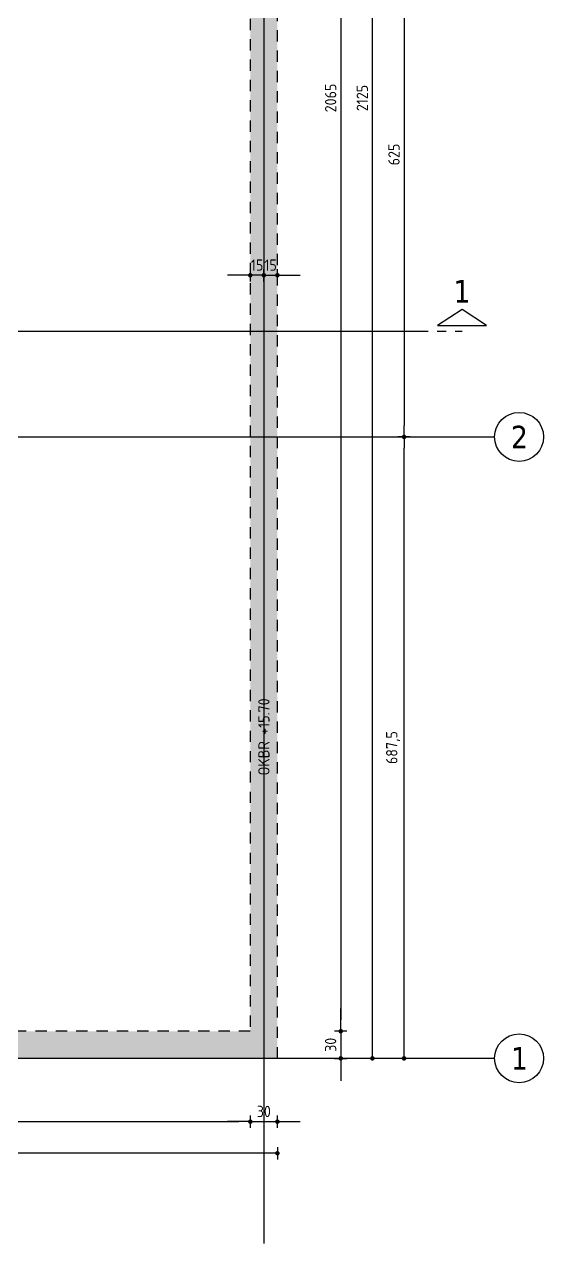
# Model space of a CAD drawing. Extents: x 22 to 185, y 12 to 71.
# Drawn here: x 59.7 to 65.44, y 36.79 to 50.28 of the extents above; entities that cross this region are included whole.
import ezdxf
from ezdxf.enums import TextEntityAlignment as Align

# ---------------------------------------------------------------- set-up
doc = ezdxf.new("R2010")
doc.units = 0
doc.header["$LTSCALE"] = 0.5
doc.header["$MEASUREMENT"] = 0
doc.header["$PDSIZE"] = 0.15
for name, pattern in [('AUSGEZOGEN', [1000.01, 1000, 0.01]), ('STRICHPUNKT2', [0.55, 0.25, -0.125, 0.05, -0.125]), ('VERDECKT', [0.375, 0.25, -0.125])]:
    doc.linetypes.add(name, pattern=pattern)
doc.layers.get('0').update_dxf_attribs({"linetype": 'CONTINUOUS'})
doc.layers.get('Defpoints').update_dxf_attribs({"linetype": 'CONTINUOUS'})
for name, color, linetype in [('ACHSEN', 7, 'CONTINUOUS'), ('grau_hell', 7, 'CONTINUOUS'), ('MASSE', 7, 'CONTINUOUS'), ('SCHNITTE', 7, 'CONTINUOUS'), ('SFP_Achsen', 7, 'CONTINUOUS'), ('TEXT', 7, 'CONTINUOUS'), ('VERDECKT', 7, 'CONTINUOUS')]:
    doc.layers.add(name, color=color, linetype=linetype)
doc.layers.add('NOPLOT', color=7, linetype='CONTINUOUS', plot=False)
doc.styles.add('HELV', font='tahoma.ttf')
doc.styles.add('TXT', font='isocp.shx')
doc.dimstyles.new('DOT_I', dxfattribs={"dimscale": 0.5, "dimtxt": 0.25, "dimasz": 0.25, "dimexe": 0.1, "dimexo": 0.3, "dimgap": 0.1, "dimtad": 1, "dimdec": 3, "dimzin": 3, "dimtxsty": 'TXT', "dimblk": 'DOT', "dimblk1": 'DOT', "dimblk2": 'DOT', "dimsah": 1, "dimcen": 0.1, "dimse1": 1, "dimse2": 1, "dimazin": 0, "dimtfac": 1, "dimtdec": 4, "dimtix": 1, "dimtmove": 2, "dimatfit": 3, "dimldrblk": 'DOT', "dimfxl": 0, "dimtvp": 1, "dimtolj": 1, "dimtzin": 0, "dimarcsym": 0})

# ---------------------------------------------------------------- blocks, each defined once
blk = doc.blocks.new('Brüstung DG')
at = {"color": 0, "linetype": 'ByBlock', "lineweight": -2}
blk.add_lwpolyline([(0.285, 20.285), (0.285, 20.285), (0.285, 20.285), (0.285, 20.95), (38.75, 20.95), (38.75, 0.3), (0.285, 0.3), (0.285, 3.925), (0.075, 3.925), (0.075, 0), (39.05, 0), (39.05, 21.25), (0.125, 21.25), (0.125, 20.285), (0.125, 20.285), (0.125, 20.285)], close=True, dxfattribs=at)
blk = doc.blocks.new('DOT')
at = {"layer": 'MASSE', "color": 7, "linetype": 'Continuous'}
for p, q in [((0, 0), (-1, 0)), ((0, 0.54), (0, -0.54))]:
    blk.add_line(p, q, dxfattribs=at)
at = {"layer": 'MASSE', "color": 7, "linetype": 'Continuous', "const_width": 0.2}
blk.add_lwpolyline([(-0.1, 0, 1), (0.1, 0, 1)], format="xyb", close=True, dxfattribs=at)
blk = doc.blocks.new('*D205')
at = {"layer": 'Defpoints', "color": 0, "linetype": 'AUSGEZOGEN', "transparency": 16777216}
for p in [(63.899, 51.968), (63.899, 45.718), (63.899, 45.718)]:
    blk.add_point(p, dxfattribs=at)
at = {"layer": 'MASSE', "color": 0, "linetype": 'AUSGEZOGEN', "lineweight": -2, "transparency": 16777216}
blk.add_line((63.899, 51.843), (63.899, 45.843), dxfattribs=at)
at = {"layer": 'MASSE', "color": 0, "linetype": 'AUSGEZOGEN', "lineweight": -2, "transparency": 16777216, "xscale": 0.125, "yscale": 0.125, "zscale": 0.125}
for p, rotation in [((63.899, 51.968), 90), ((63.899, 45.718), 270)]:
    blk.add_blockref('DOT', p, dxfattribs=dict(at, rotation=rotation))
at = {"layer": 'MASSE', "color": 0, "linetype": 'AUSGEZOGEN', "transparency": 16777216, "insert": (63.787, 48.843), "char_height": 0.125, "attachment_point": 5, "rotation": 90, "style": 'TXT'}
blk.add_mtext('\\A1;625', dxfattribs=at)
blk = doc.blocks.new('SCHN-1')
at = {"layer": 'SCHNITTE', "color": 5, "linetype": 'Continuous'}
blk.add_lwpolyline([(0.54, 0.125), (0, 0.485), (-0.54, 0.125)], close=True, dxfattribs=at)
at = {"layer": 'SCHNITTE', "color": 6, "linetype": 'Continuous', "style": 'HELV'}
blk.add_attdef('SCHN-1', text='', height=0.5, dxfattribs=at).set_placement((0, 0.635), align=Align.CENTER)
blk = doc.blocks.new('*D264')
at = {"layer": 'Defpoints', "color": 0, "linetype": 'AUSGEZOGEN', "transparency": 16777216}
for p in [(23.799, 38.143), (62.199, 38.143), (62.199, 38.143)]:
    blk.add_point(p, dxfattribs=at)
at = {"layer": 'MASSE', "color": 0, "linetype": 'AUSGEZOGEN', "lineweight": -2, "transparency": 16777216}
blk.add_line((23.924, 38.143), (62.074, 38.143), dxfattribs=at)
at = {"layer": 'MASSE', "color": 0, "linetype": 'AUSGEZOGEN', "lineweight": -2, "transparency": 16777216, "xscale": 0.125, "yscale": 0.125, "zscale": 0.125, "rotation": 180}
blk.add_blockref('DOT', (23.799, 38.143), dxfattribs=at)
at = {"layer": 'MASSE', "color": 0, "linetype": 'AUSGEZOGEN', "lineweight": -2, "transparency": 16777216, "xscale": 0.125, "yscale": 0.125, "zscale": 0.125}
blk.add_blockref('DOT', (62.199, 38.143), dxfattribs=at)
at = {"layer": 'MASSE', "color": 0, "linetype": 'AUSGEZOGEN', "transparency": 16777216, "insert": (43.28, 38.256), "char_height": 0.125, "attachment_point": 5, "style": 'TXT'}
blk.add_mtext('\\A1;3840', dxfattribs=at)
blk = doc.blocks.new('*D265')
at = {"layer": 'Defpoints', "color": 0, "linetype": 'AUSGEZOGEN', "transparency": 16777216}
for p in [(62.199, 38.143), (62.499, 38.143), (62.499, 38.143)]:
    blk.add_point(p, dxfattribs=at)
at = {"layer": 'MASSE', "color": 0, "linetype": 'AUSGEZOGEN', "lineweight": -2, "transparency": 16777216}
for p, q in [((62.074, 38.143), (61.949, 38.143)), ((62.199, 38.143), (62.499, 38.143)), ((62.624, 38.143), (62.749, 38.143))]:
    blk.add_line(p, q, dxfattribs=at)
at = {"layer": 'MASSE', "color": 0, "linetype": 'AUSGEZOGEN', "lineweight": -2, "transparency": 16777216, "xscale": 0.125, "yscale": 0.125, "zscale": 0.125}
blk.add_blockref('DOT', (62.199, 38.143), dxfattribs=at)
at = {"layer": 'MASSE', "color": 0, "linetype": 'AUSGEZOGEN', "lineweight": -2, "transparency": 16777216, "xscale": 0.125, "yscale": 0.125, "zscale": 0.125, "rotation": 180}
blk.add_blockref('DOT', (62.499, 38.143), dxfattribs=at)
at = {"layer": 'MASSE', "color": 0, "linetype": 'AUSGEZOGEN', "transparency": 16777216, "insert": (62.349, 38.256), "char_height": 0.125, "attachment_point": 5, "style": 'TXT'}
blk.add_mtext('\\A1;30', dxfattribs=at)
blk = doc.blocks.new('*D266')
at = {"layer": 'Defpoints', "color": 0, "linetype": 'AUSGEZOGEN', "transparency": 16777216}
for p in [(23.449, 37.793), (23.449, 37.793), (62.499, 37.793)]:
    blk.add_point(p, dxfattribs=at)
at = {"layer": 'MASSE', "color": 0, "linetype": 'AUSGEZOGEN', "lineweight": -2, "transparency": 16777216}
blk.add_line((62.374, 37.793), (23.574, 37.793), dxfattribs=at)
at = {"layer": 'MASSE', "color": 0, "linetype": 'AUSGEZOGEN', "lineweight": -2, "transparency": 16777216, "xscale": 0.125, "yscale": 0.125, "zscale": 0.125, "rotation": 180}
blk.add_blockref('DOT', (23.449, 37.793), dxfattribs=at)
at = {"layer": 'MASSE', "color": 0, "linetype": 'AUSGEZOGEN', "lineweight": -2, "transparency": 16777216, "xscale": 0.125, "yscale": 0.125, "zscale": 0.125}
blk.add_blockref('DOT', (62.499, 37.793), dxfattribs=at)
at = {"layer": 'MASSE', "color": 0, "linetype": 'AUSGEZOGEN', "transparency": 16777216, "insert": (43.255, 37.906), "char_height": 0.125, "attachment_point": 5, "style": 'TXT'}
blk.add_mtext('\\A1;3905', dxfattribs=at)
blk = doc.blocks.new('*D268')
at = {"layer": 'Defpoints', "color": 0, "linetype": 'AUSGEZOGEN', "transparency": 16777216}
for p in [(63.899, 45.718), (63.899, 45.718), (63.899, 38.843)]:
    blk.add_point(p, dxfattribs=at)
at = {"layer": 'MASSE', "color": 0, "linetype": 'AUSGEZOGEN', "lineweight": -2, "transparency": 16777216}
blk.add_line((63.899, 38.968), (63.899, 45.593), dxfattribs=at)
at = {"layer": 'MASSE', "color": 0, "linetype": 'AUSGEZOGEN', "lineweight": -2, "transparency": 16777216, "xscale": 0.125, "yscale": 0.125, "zscale": 0.125}
for p, rotation in [((63.899, 45.718), 90), ((63.899, 38.843), 270)]:
    blk.add_blockref('DOT', p, dxfattribs=dict(at, rotation=rotation))
at = {"layer": 'MASSE', "color": 0, "linetype": 'AUSGEZOGEN', "transparency": 16777216, "insert": (63.777, 42.281), "char_height": 0.125, "attachment_point": 5, "rotation": 90, "style": 'TXT'}
blk.add_mtext('\\A1;687,5', dxfattribs=at)
blk = doc.blocks.new('*D199')
at = {"layer": 'Defpoints', "color": 0, "linetype": 'AUSGEZOGEN', "transparency": 16777216}
for p in [(63.199, 59.793), (63.199, 39.143), (63.199, 39.143)]:
    blk.add_point(p, dxfattribs=at)
at = {"layer": 'MASSE', "color": 0, "linetype": 'AUSGEZOGEN', "lineweight": -2, "transparency": 16777216}
blk.add_line((63.199, 59.668), (63.199, 39.268), dxfattribs=at)
at = {"layer": 'MASSE', "color": 0, "linetype": 'AUSGEZOGEN', "lineweight": -2, "transparency": 16777216, "xscale": 0.125, "yscale": 0.125, "zscale": 0.125}
for p, rotation in [((63.199, 59.793), 90), ((63.199, 39.143), 270)]:
    blk.add_blockref('DOT', p, dxfattribs=dict(at, rotation=rotation))
at = {"layer": 'MASSE', "color": 0, "linetype": 'AUSGEZOGEN', "transparency": 16777216, "insert": (63.087, 49.468), "char_height": 0.125, "attachment_point": 5, "rotation": 90, "style": 'TXT'}
blk.add_mtext('\\A1;2065', dxfattribs=at)
blk = doc.blocks.new('*D253')
at = {"layer": 'Defpoints', "color": 0, "linetype": 'AUSGEZOGEN', "transparency": 16777216}
for p in [(63.199, 39.143), (63.199, 38.843), (63.199, 38.843)]:
    blk.add_point(p, dxfattribs=at)
at = {"layer": 'MASSE', "color": 0, "linetype": 'AUSGEZOGEN', "lineweight": -2, "transparency": 16777216}
for p, q in [((63.199, 39.268), (63.199, 39.393)), ((63.199, 39.143), (63.199, 38.843)), ((63.199, 38.718), (63.199, 38.593))]:
    blk.add_line(p, q, dxfattribs=at)
at = {"layer": 'MASSE', "color": 0, "linetype": 'AUSGEZOGEN', "lineweight": -2, "transparency": 16777216, "xscale": 0.125, "yscale": 0.125, "zscale": 0.125}
for p, rotation in [((63.199, 39.143), 270), ((63.199, 38.843), 90)]:
    blk.add_blockref('DOT', p, dxfattribs=dict(at, rotation=rotation))
at = {"layer": 'MASSE', "color": 0, "linetype": 'AUSGEZOGEN', "transparency": 16777216, "insert": (63.087, 38.993), "char_height": 0.125, "attachment_point": 5, "rotation": 90, "style": 'TXT'}
blk.add_mtext('\\A1;30', dxfattribs=at)
blk = doc.blocks.new('*D254')
at = {"layer": 'Defpoints', "color": 0, "linetype": 'AUSGEZOGEN', "transparency": 16777216}
for p in [(63.549, 60.093), (63.549, 60.093), (63.549, 38.843)]:
    blk.add_point(p, dxfattribs=at)
at = {"layer": 'MASSE', "color": 0, "linetype": 'AUSGEZOGEN', "lineweight": -2, "transparency": 16777216}
blk.add_line((63.549, 38.968), (63.549, 59.968), dxfattribs=at)
at = {"layer": 'MASSE', "color": 0, "linetype": 'AUSGEZOGEN', "lineweight": -2, "transparency": 16777216, "xscale": 0.125, "yscale": 0.125, "zscale": 0.125}
for p, rotation in [((63.549, 60.093), 90), ((63.549, 38.843), 270)]:
    blk.add_blockref('DOT', p, dxfattribs=dict(at, rotation=rotation))
at = {"layer": 'MASSE', "color": 0, "linetype": 'AUSGEZOGEN', "transparency": 16777216, "insert": (63.437, 49.468), "char_height": 0.125, "attachment_point": 5, "rotation": 90, "style": 'TXT'}
blk.add_mtext('\\A1;2125', dxfattribs=at)
blk = doc.blocks.new('*D300')
at = {"layer": 'Defpoints', "color": 0, "linetype": 'AUSGEZOGEN', "transparency": 16777216}
for p in [(62.199, 47.507), (62.199, 47.507), (62.349, 47.507)]:
    blk.add_point(p, dxfattribs=at)
at = {"layer": 'MASSE', "color": 0, "linetype": 'AUSGEZOGEN', "lineweight": -2, "transparency": 16777216}
for p, q in [((62.074, 47.507), (61.949, 47.507)), ((62.349, 47.507), (62.199, 47.507)), ((62.474, 47.507), (62.599, 47.507))]:
    blk.add_line(p, q, dxfattribs=at)
at = {"layer": 'MASSE', "color": 0, "linetype": 'AUSGEZOGEN', "lineweight": -2, "transparency": 16777216, "xscale": 0.125, "yscale": 0.125, "zscale": 0.125}
blk.add_blockref('DOT', (62.199, 47.507), dxfattribs=at)
at = {"layer": 'MASSE', "color": 0, "linetype": 'AUSGEZOGEN', "lineweight": -2, "transparency": 16777216, "xscale": 0.125, "yscale": 0.125, "zscale": 0.125, "rotation": 180}
blk.add_blockref('DOT', (62.349, 47.507), dxfattribs=at)
at = {"layer": 'MASSE', "color": 0, "linetype": 'AUSGEZOGEN', "transparency": 16777216, "insert": (62.274, 47.619), "char_height": 0.125, "attachment_point": 5, "style": 'TXT'}
blk.add_mtext('\\A1;15', dxfattribs=at)
blk = doc.blocks.new('*D294')
at = {"layer": 'Defpoints', "color": 0, "linetype": 'AUSGEZOGEN', "transparency": 16777216}
for p in [(62.349, 47.507), (62.499, 47.507), (62.499, 47.507)]:
    blk.add_point(p, dxfattribs=at)
at = {"layer": 'MASSE', "color": 0, "linetype": 'AUSGEZOGEN', "lineweight": -2, "transparency": 16777216}
for p, q in [((62.224, 47.507), (62.099, 47.507)), ((62.349, 47.507), (62.499, 47.507)), ((62.624, 47.507), (62.749, 47.507))]:
    blk.add_line(p, q, dxfattribs=at)
at = {"layer": 'MASSE', "color": 0, "linetype": 'AUSGEZOGEN', "lineweight": -2, "transparency": 16777216, "xscale": 0.125, "yscale": 0.125, "zscale": 0.125}
blk.add_blockref('DOT', (62.349, 47.507), dxfattribs=at)
at = {"layer": 'MASSE', "color": 0, "linetype": 'AUSGEZOGEN', "lineweight": -2, "transparency": 16777216, "xscale": 0.125, "yscale": 0.125, "zscale": 0.125, "rotation": 180}
blk.add_blockref('DOT', (62.499, 47.507), dxfattribs=at)
at = {"layer": 'MASSE', "color": 0, "linetype": 'AUSGEZOGEN', "transparency": 16777216, "insert": (62.424, 47.619), "char_height": 0.125, "attachment_point": 5, "style": 'TXT'}
blk.add_mtext('\\A1;15', dxfattribs=at)

msp = doc.modelspace()

# ---------------------------------------------------------------- hatches: boundary and pattern name
at = {"layer": 'grau_hell'}
msp.add_hatch(color=9, dxfattribs=at).paths.add_polyline_path([(23.4994, 59.1285), (23.7994, 59.1285), (23.7994, 59.7935), (62.1994, 59.7935), (62.1994, 39.1435), (23.7994, 39.1435), (23.7994, 42.7685), (23.4494, 42.7685), (23.4494, 38.8435), (62.4994, 38.8435), (62.4994, 60.0935), (23.4994, 60.0935)])

# ---------------------------------------------------------------- linework, layer by layer
at = {"layer": 'ACHSEN', "color": 140, "linetype": 'AUSGEZOGEN'}
for p, q in [((62.3494, 62.4935), (62.3494, 36.7935)), ((21.7994, 45.7185), (64.8994, 45.7185)), ((21.7994, 38.8435), (64.8994, 38.8435))]:
    msp.add_line(p, q, dxfattribs=at)
at = {"layer": 'NOPLOT', "color": 191, "linetype": 'AUSGEZOGEN'}
msp.add_line((22.6037, 46.8868), (64.0391, 46.8868), dxfattribs=at)
at = {"layer": 'SCHNITTE', "color": 5, "linetype": 'STRICHPUNKT2'}
msp.add_line((64.0391, 46.8868), (64.5391, 46.8868), dxfattribs=at)
at = {"layer": 'SFP_Achsen', "color": 7, "linetype": 'AUSGEZOGEN'}
for centre in [(65.1698, 45.7185), (65.1698, 38.8435)]:
    msp.add_circle(centre, 0.2705, dxfattribs=at)

# ---------------------------------------------------------------- block references
at = {"layer": 'SCHNITTE', "color": 5, "linetype": 'STRICHPUNKT2', "xscale": 0.5, "yscale": 0.5, "zscale": 0.5}
msp.add_blockref('SCHN-1', (64.5391, 46.8868), dxfattribs=at).add_auto_attribs({'SCHN-1': '1'})
at = {"layer": 'VERDECKT', "color": 7, "linetype": 'VERDECKT'}
msp.add_blockref('Brüstung DG', (23.4494, 38.8435), dxfattribs=at)

# ---------------------------------------------------------------- texts
at = {"layer": 'SFP_Achsen', "color": 6, "linetype": 'AUSGEZOGEN', "style": 'HELV'}
for s, p in [('2', (65.0792, 45.5923)), ('1', (65.0792, 38.7173))]:
    msp.add_text(s, height=0.25, dxfattribs=at).set_placement(p)
at = {"layer": 'TEXT', "color": 7, "linetype": 'AUSGEZOGEN', "style": 'TXT'}
msp.add_text('OKBR +15.70', height=0.125, rotation=90, dxfattribs=at).set_placement((62.412, 41.9736))

# ---------------------------------------------------------------- dimensions: what is measured, and where the dimension line sits
at = {"layer": 'MASSE', "color": 7, "linetype": 'AUSGEZOGEN'}
for base, p1, p2, override, picture, middle in [((63.5494, 60.0935), (63.5494, 38.8435), (63.5494, 60.0935), {"dimdec": 0, "dimlfac": 100}, '*D254', (63.4368, 49.4685)), ((63.1994, 39.1435), (63.1994, 59.7935), (63.1994, 39.1435), {"dimdec": 0, "dimlfac": 100}, '*D199', (63.0868, 49.4685)), ((63.8994, 45.7185), (63.8994, 51.9685), (63.8994, 45.7185), {"dimdec": 0, "dimlfac": 100}, '*D205', (63.7868, 48.8435)), ((63.8994, 45.7185), (63.8994, 38.8435), (63.8994, 45.7185), {"dimdec": 1, "dimlfac": 100}, '*D268', (63.7775, 42.281)), ((63.1994, 38.8435), (63.1994, 39.1435), (63.1994, 38.8435), {"dimdec": 0, "dimlfac": 100}, '*D253', (63.0869, 38.9935))]:
    dim = msp.add_linear_dim(base=base, p1=p1, p2=p2, angle=90, dimstyle='DOT_I', override=override, dxfattribs=at)
    dim.commit()
    dim.dimension.update_dxf_attribs({"geometry": picture, "text_midpoint": middle})
for base, p1, p2, picture, middle in [((62.1994, 47.5065), (62.3494, 47.5065), (62.1994, 47.5065), '*D300', (62.2744, 47.619)), ((62.4994, 47.5065), (62.3494, 47.5065), (62.4994, 47.5065), '*D294', (62.4244, 47.619)), ((62.4994, 38.1435), (62.1994, 38.1435), (62.4994, 38.1435), '*D265', (62.3494, 38.256))]:
    dim = msp.add_linear_dim(base=base, p1=p1, p2=p2, dimstyle='DOT_I', override={"dimdec": 0, "dimlfac": 100}, dxfattribs=at)
    dim.commit()
    dim.dimension.update_dxf_attribs({"geometry": picture, "text_midpoint": middle})
for base, p1, p2, picture, middle in [((62.1994, 38.1435), (23.7994, 38.1435), (62.1994, 38.1435), '*D264', (43.2795, 38.256)), ((23.4494, 37.7935), (62.4994, 37.7935), (23.4494, 37.7935), '*D266', (43.2545, 37.906))]:
    dim = msp.add_linear_dim(base=base, p1=p1, p2=p2, dimstyle='DOT_I', override={"dimdec": 0, "dimlfac": 100}, dxfattribs=at)
    dim.commit()
    dim.dimension.update_dxf_attribs({"geometry": picture, "text_midpoint": middle, "dimtype": 160})

doc.saveas('drawing.dxf')
